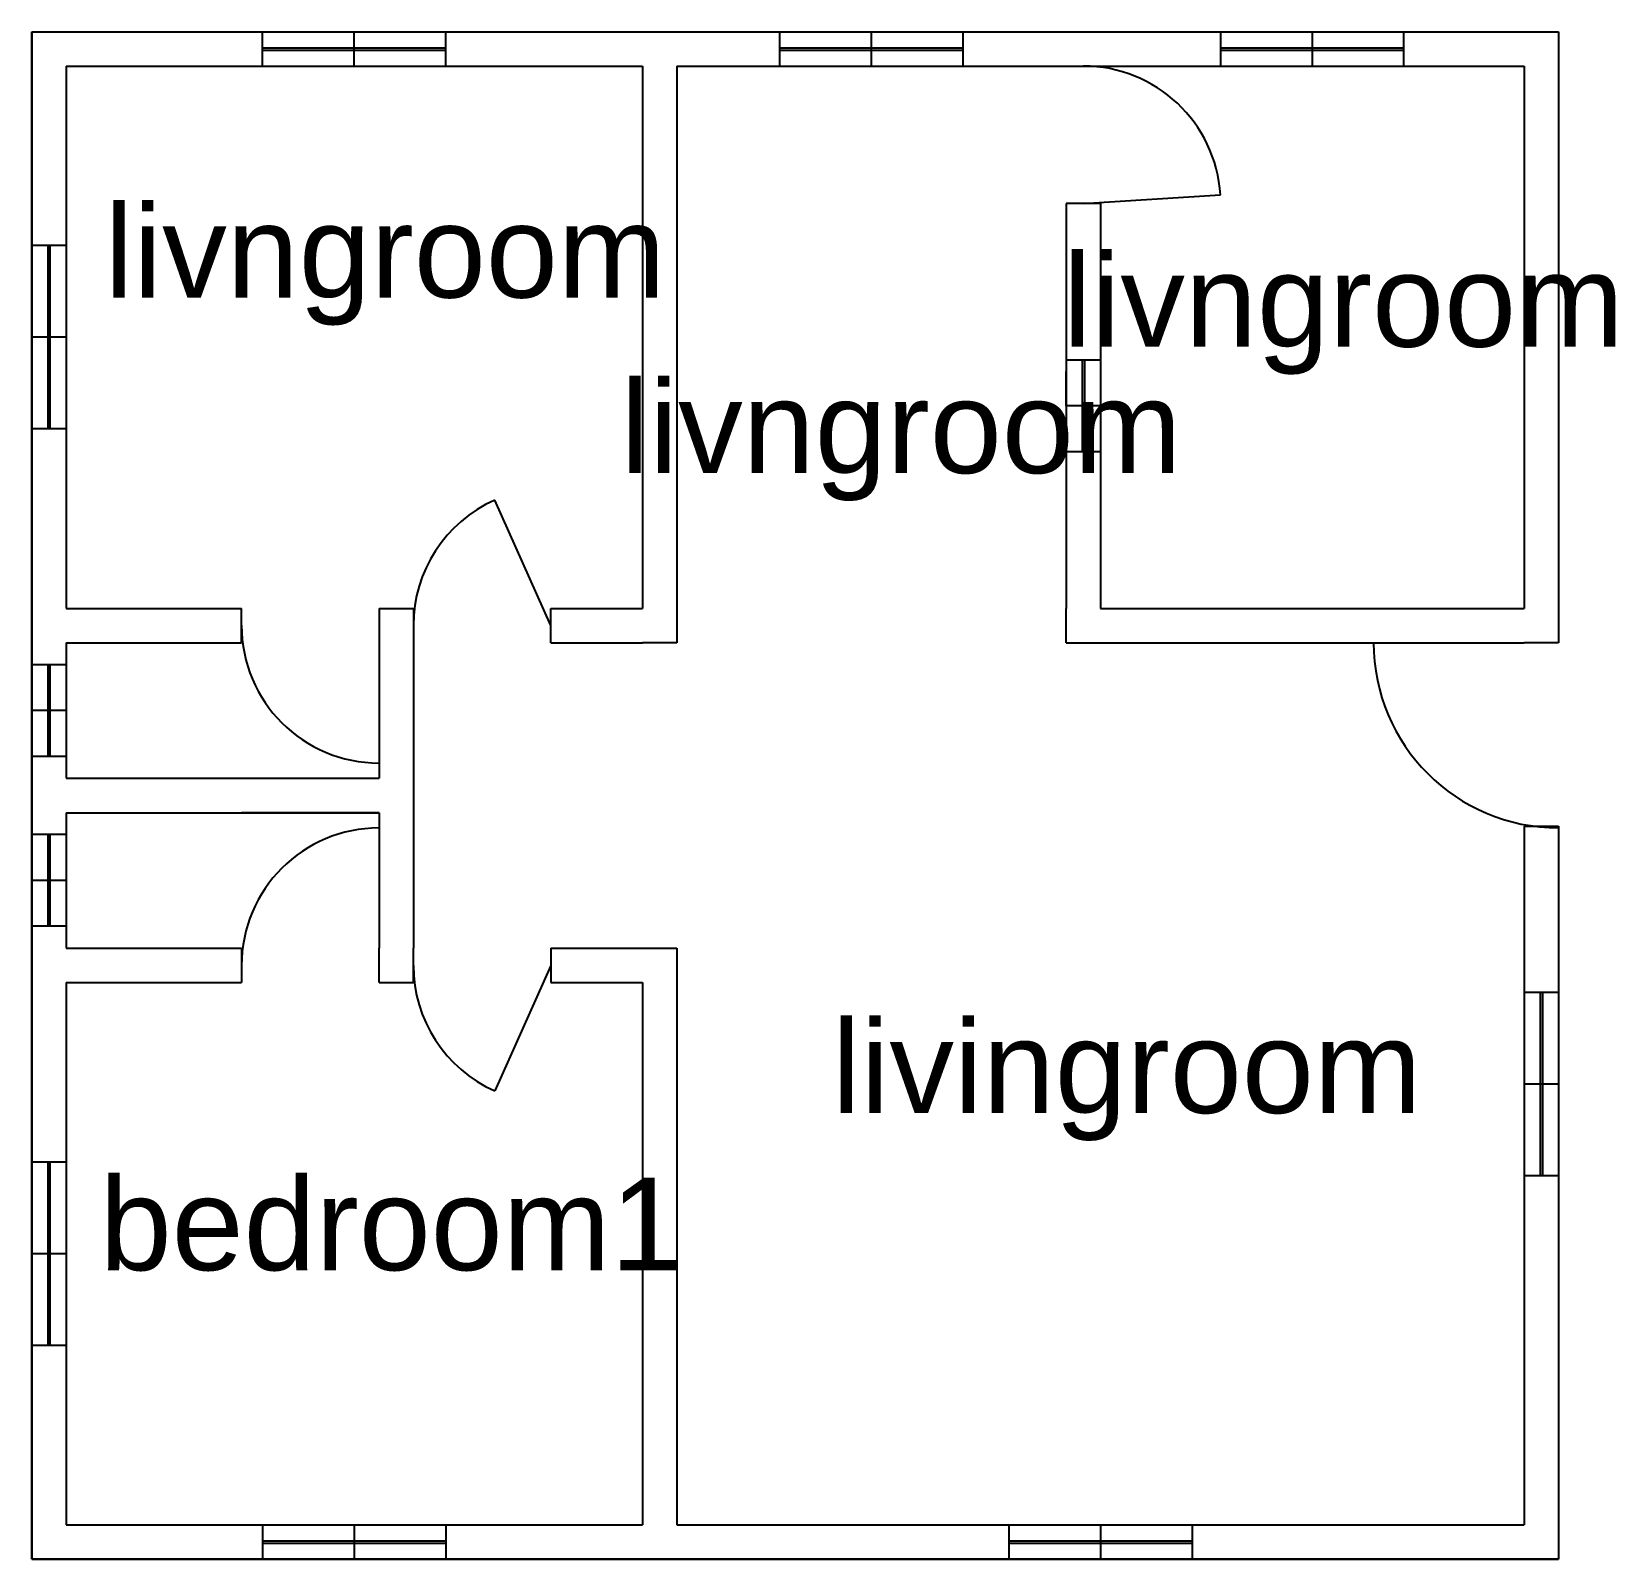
# Model space of a CAD drawing. Header units: millimetres. Extents: x -94062 to 81111, y 92198 to 185346.
# Drawn here: x -94062 to -78752, y 170584 to 185346 of the extents above.
import ezdxf

# ---------------------------------------------------------------- set-up
doc = ezdxf.new("R2010")
doc.units = ezdxf.units.MM
doc.header["$MEASUREMENT"] = 0
doc.styles.get("Standard").update_dxf_attribs({"font": 'arial.ttf'})

msp = doc.modelspace()

# ---------------------------------------------------------------- linework, layer by layer
for p, q in [((-94062.2, 170584), (-94062.2, 185345.7)), ((-94062.2, 185345.7), (-79300.5, 185345.7)), ((-94062.2, 185345.7), (-94062.2, 170584)), ((-91829.5, 185013.6), (-91829.5, 185345.7)), ((-90943.8, 185013.6), (-90943.8, 185345.7)), ((-90058.1, 185013.6), (-90058.1, 185345.7)), ((-86828.9, 185013.6), (-86828.9, 185345.7)), ((-85943.2, 185013.6), (-85943.2, 185345.7)), ((-85057.5, 185013.6), (-85057.5, 185345.7)), ((-82566.5, 185013.6), (-82566.5, 185345.7)), ((-81680.8, 185013.6), (-81680.8, 185345.7)), ((-80795.1, 185013.6), (-80795.1, 185345.7)), ((-79300.5, 185345.7), (-79300.5, 179441)), ((-91829.5, 185190.7), (-90058.1, 185190.7)), ((-91829.5, 185168.6), (-90058.1, 185168.6)), ((-91829.5, 185168.6), (-90058.1, 185168.6)), ((-86828.9, 185190.7), (-85057.5, 185190.7)), ((-86828.9, 185168.6), (-85057.5, 185168.6)), ((-82566.5, 185190.7), (-80795.1, 185190.7)), ((-82566.5, 185168.6), (-80795.1, 185168.6)), ((-93730, 185013.6), (-88157.5, 185013.6)), ((-93730, 185013.6), (-93730, 179773.2)), ((-88157.5, 185013.6), (-88157.5, 179773.2)), ((-87825.4, 185013.6), (-84061.1, 185013.6)), ((-87825.4, 185013.6), (-87825.4, 179773.2)), ((-84061.1, 185013.6), (-83729, 185013.6)), ((-83729, 185013.6), (-79632.6, 185013.6)), ((-79632.6, 185013.6), (-79632.6, 179773.2)), ((-83895.1, 183685), (-82569.1, 183768.2)), ((-82569.1, 183768.2), (-82569.1, 183768.2)), ((-84061.1, 183685), (-84061.1, 179773.2)), ((-83729, 183685), (-84061.1, 183685)), ((-83729, 183685), (-83729, 179773.2)), ((-93730, 183279.1), (-94062.2, 183279.1)), ((-93907.2, 183279.1), (-93907.2, 181507.7)), ((-93885, 183279.1), (-93885, 181507.7)), ((-93885, 183279.1), (-93885, 181507.7)), ((-93885, 183279.1), (-93885, 181507.7)), ((-93730, 182393.4), (-94062.2, 182393.4)), ((-83729, 182171.9), (-84061.1, 182171.9)), ((-84061.1, 181729.1), (-84061.1, 182061.2)), ((-83906.1, 182171.9), (-83906.1, 181286.2)), ((-83884, 182171.9), (-83884, 181286.2)), ((-83729, 181729.1), (-84061.1, 181729.1)), ((-93730, 181507.7), (-94062.2, 181507.7)), ((-83729, 181286.2), (-84061.1, 181286.2)), ((-89043.2, 179607.1), (-89585.6, 180819.9)), ((-93730, 179773.2), (-92032.4, 179773.2)), ((-92032.4, 179441), (-92032.4, 179773.2)), ((-90703.9, 179773.2), (-90371.8, 179773.2)), ((-90703.9, 179773.2), (-90703.9, 179441)), ((-90371.8, 179773.2), (-90371.8, 179441)), ((-89043.2, 179773.2), (-88157.5, 179773.2)), ((-89043.2, 179441), (-89043.2, 179773.2)), ((-87825.4, 179773.2), (-87825.4, 179441)), ((-87825.4, 179773.2), (-87825.4, 179441)), ((-84061.1, 179441), (-84061.1, 179773.2)), ((-83729, 179773.2), (-79632.6, 179773.2)), ((-93730, 179441), (-92032.4, 179441)), ((-93730, 179441), (-93730, 178130.9)), ((-90703.9, 179441), (-90703.9, 178130.9)), ((-90371.8, 179441), (-90371.8, 176488.7)), ((-89043.2, 179441), (-88157.5, 179441)), ((-87825.4, 179441), (-88157.5, 179441)), ((-84061.1, 179441), (-79632.6, 179441)), ((-79300.5, 179441), (-79632.6, 179441)), ((-93730, 179228.8), (-94062.2, 179228.8)), ((-93907.2, 179228.8), (-93907.2, 178343.1)), ((-93885, 179228.8), (-93885, 178343.1)), ((-93885, 179228.8), (-93885, 178343.1)), ((-93885, 179228.8), (-93885, 178343.1)), ((-93730, 178786), (-94062.2, 178786)), ((-93730, 178343.1), (-94062.2, 178343.1)), ((-93730, 178130.9), (-90703.9, 178130.9)), ((-92032.4, 178130.9), (-90703.9, 178130.9)), ((-93730, 177798.8), (-93730, 176488.7)), ((-93730, 177798.8), (-90703.9, 177798.8)), ((-90703.9, 177798.8), (-92032.4, 177798.8)), ((-90703.9, 177798.8), (-90703.9, 176488.7)), ((-79632.6, 177669.6), (-79632.6, 170916.2)), ((-79632.6, 177669.6), (-79300.5, 177669.6)), ((-79300.5, 177669.6), (-79300.5, 170584)), ((-93730, 177586.6), (-94062.2, 177586.6)), ((-93907.2, 177586.6), (-93907.2, 176700.9)), ((-93885, 177586.6), (-93885, 176700.9)), ((-93885, 177586.6), (-93885, 176700.9)), ((-93885, 177586.6), (-93885, 176700.9)), ((-93730, 177143.7), (-94062.2, 177143.7)), ((-93730, 176700.9), (-94062.2, 176700.9)), ((-93730, 176488.7), (-92032.4, 176488.7)), ((-92032.4, 176488.7), (-92032.4, 176156.6)), ((-90703.9, 176156.6), (-90703.9, 176488.7)), ((-90371.8, 176156.6), (-90371.8, 176488.7)), ((-89043.2, 176488.7), (-88157.5, 176488.7)), ((-89043.2, 176488.7), (-89043.2, 176156.6)), ((-88157.5, 176488.7), (-87825.4, 176488.7)), ((-87825.4, 176488.7), (-87825.4, 170916.2)), ((-89043.2, 176322.6), (-89585.6, 175109.8)), ((-93730, 176156.6), (-92032.4, 176156.6)), ((-93730, 176156.6), (-93730, 170916.2)), ((-90703.9, 176156.6), (-90371.8, 176156.6)), ((-89043.2, 176156.6), (-88157.5, 176156.6)), ((-88157.5, 176156.6), (-88157.5, 170916.2)), ((-79632.6, 176064.3), (-79300.5, 176064.3)), ((-79477.6, 176064.3), (-79477.6, 174292.9)), ((-79455.5, 176064.3), (-79455.5, 174292.9)), ((-79632.6, 175178.6), (-79300.5, 175178.6)), ((-93730, 174422.1), (-94062.2, 174422.1)), ((-93907.2, 174422.1), (-93907.2, 172650.7)), ((-93885, 174422.1), (-93885, 172650.7)), ((-79632.6, 174292.9), (-79300.5, 174292.9)), ((-93730, 173536.4), (-94062.2, 173536.4)), ((-93730, 172650.7), (-94062.2, 172650.7)), ((-93730, 170916.2), (-88157.5, 170916.2)), ((-91829.5, 170916.2), (-91829.5, 170584)), ((-90943.8, 170916.2), (-90943.8, 170584)), ((-90058.1, 170916.2), (-90058.1, 170584)), ((-87825.4, 170916.2), (-79632.6, 170916.2)), ((-84614.7, 170916.2), (-84614.7, 170584)), ((-83729, 170916.2), (-83729, 170584)), ((-82843.3, 170916.2), (-82843.3, 170584)), ((-91829.5, 170761.2), (-90058.1, 170761.2)), ((-91829.5, 170761.2), (-90058.1, 170761.2)), ((-91829.5, 170761.2), (-90058.1, 170761.2)), ((-91829.5, 170739), (-90058.1, 170739)), ((-84614.7, 170761.2), (-82843.3, 170761.2)), ((-84614.7, 170739), (-82843.3, 170739)), ((-84614.7, 170739), (-82843.3, 170739)), ((-79300.5, 170584), (-94062.2, 170584)), ((-94062.2, 170584), (-79300.5, 170584))]:
    msp.add_line(p, q)
for centre, radius, start, end in [((-83895.1, 183685), 1328.6, 3.59038, 90), ((-89043.2, 179607.1), 1328.6, 114.09484, 180), ((-90703.9, 179607.1), 1328.6, 180, 270), ((-79300.5, 179441), 1788.2, 180, 270), ((-90703.9, 176322.6), 1328.6, 90, 180), ((-89043.2, 176322.6), 1328.6, 180, 245.90516)]:
    msp.add_arc(centre, radius, start, end)

# ---------------------------------------------------------------- texts
at = {"char_height": 895.82, "attachment_point": 1}
for s, insert in [('livngroom', (-93357.1, 183672.1)), ('livngroom', (-84093.4, 183197.4)), ('livngroom', (-88369, 181975.7)), ('livingroom', (-86326.2, 175792.4)), ('bedroom1', (-93404.6, 174273.4))]:
    msp.add_mtext_dynamic_manual_height_columns(s, width=17164.601, gutter_width=2.99, heights=[0], dxfattribs=dict(at, insert=insert))

doc.saveas('drawing.dxf')
